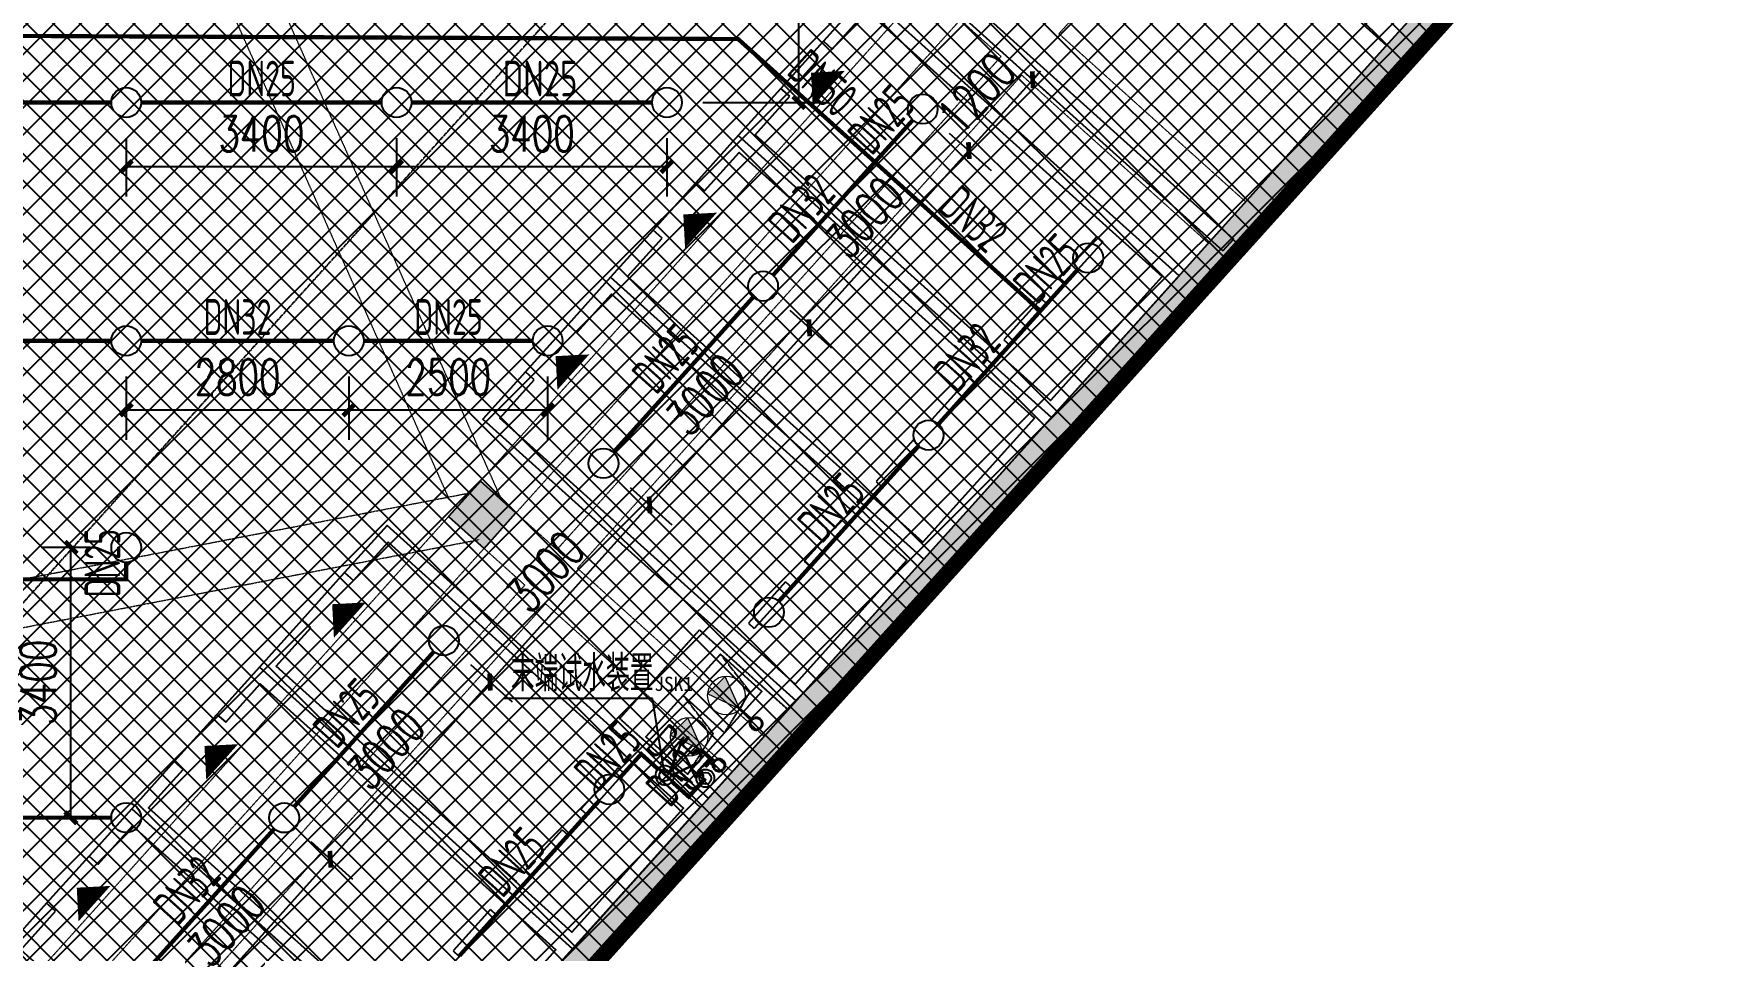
# Model space of a CAD drawing. Extents: x 6824721 to 16538177, y 2478193 to 6665639.
# Drawn here: x 8822050 to 8843236, y 2789532 to 2801067 of the extents above; entities that cross this region are included whole.
import ezdxf

# ---------------------------------------------------------------- set-up
doc = ezdxf.new("R2010")
doc.units = 0
doc.header["$LTSCALE"] = 10
for name, pattern in [('__DASH', [0.35, 0.25, -0.1]), ('DASH', [0.35, 0.25, -0.1]), ('DASHEDX2', [1.5, 1, -0.5]), ('排水', [1.1, 1, -0.1])]:
    doc.linetypes.add(name, pattern=pattern)
for name, color, linetype, lineweight in [('$0$A-PUB_HATCH', 8, 'Continuous', 0), ('GPS-污水', 2, '排水', 40), ('钢梁', 141, 'Continuous', 18)]:
    doc.layers.add(name, color=color, linetype=linetype, lineweight=lineweight)
for name, color, linetype in [('0-wo', 8, 'Continuous'), ('0-绿', 3, 'Continuous'), ('00-停车位', 67, 'Continuous'), ('PUB_HATCH', 8, 'Continuous'), ('S-梁-虚线', 4, 'DASH'), ('W-DIM_喷淋', 3, 'Continuous'), ('W-EQUIP_喷头', 7, 'Continuous'), ('W-PIPE-喷淋中', 6, 'Continuous'), ('W-TEXT_喷淋', 7, 'Continuous'), ('W-TWT_DIM', 3, 'Continuous'), ('W-VALVE_喷淋', 7, 'Continuous'), ('W-VALVE_废水', 7, 'Continuous'), ('WALL', 9, 'Continuous'), ('排水', 224, 'DASHEDX2'), ('集水坑', 4, 'Continuous')]:
    doc.layers.add(name, color=color, linetype=linetype)
doc.styles.add('8B2_02', font='tssdeng.shx', dxfattribs={"width": 0.7, "bigfont": 'TSSDCHN.shx'})
doc.styles.add('_TCH_DIM_T3', font='SIMPLEX', dxfattribs={"width": 0.705882, "bigfont": 'GBCBIG'})
doc.styles.add('_TWT_PIPEDN', font='TSSDENG', dxfattribs={"width": 0.8, "height": 3.5, "bigfont": 'TSSDCHN'})
doc.styles.get("Standard").update_dxf_attribs({"font": 'TSSDENG.shx', "width": 0.7, "bigfont": 'TSSDCHN.shx'})
doc.styles.add('黑体', font='simhei.ttf', dxfattribs={"width": 0.65})
doc.dimstyles.new('_TWT_ARCH&&150', dxfattribs={"dimtxt": 446.25, "dimasz": 150, "dimexe": 375, "dimexo": 450, "dimgap": 189.375, "dimtad": 1, "dimdec": 0, "dimzin": 0, "dimdsep": 46, "dimtxsty": '_TCH_DIM_T3', "dimblk": 'ARCHTICK', "dimcen": 0.09, "dimclrt": 7, "dimazin": 2, "dimtfac": 1, "dimtdec": 0, "dimtix": 1, "dimtmove": 2, "dimatfit": 3, "dimfxl": 0, "dimtolj": 1, "dimtzin": 0, "dimarcsym": 0})

# ---------------------------------------------------------------- blocks, each defined once
blk = doc.blocks.new('车位2400x5300')
at = {"layer": '00-停车位', "color": 251}
for p, q in [((-875, -1000), (-175, -1000)), ((-875, -1100), (-875, -1000)), ((-175, -1100), (-175, -1000)), ((175, -1000), (875, -1000)), ((175, -1100), (175, -1000)), ((875, -1100), (875, -1000)), ((-875, -1100), (-175, -1100)), ((175, -1100), (875, -1100)), ((400, -5300), (-400, -5300))]:
    blk.add_line(p, q, dxfattribs=at)
blk.add_lwpolyline([(400, -5150), (400, -5300), (1200, -5300), (1200, 0), (-1200, 0), (-1200, -5300), (-400, -5300), (-400, -5150), (-1050, -5150), (-1050, -150), (1050, -150), (1050, -5150), (400, -5150)], dxfattribs=at)
blk.add_lwpolyline([(0, -5150, 0, 600, 0), (0, -4850, 600, 600, 0)], format="xyseb", dxfattribs=at)
blk = doc.blocks.new('_FZH')
blk.add_lwpolyline([(-0.5, -0.5), (0.5, -0.5), (0.5, 0.5), (-0.5, 0.5)], close=True)
at = {"layer": 'PUB_HATCH'}
blk.add_solid([(-0.5, -0.5), (0.5, -0.5), (-0.5, 0.5), (0.5, 0.5)], dxfattribs=at)
blk = doc.blocks.new('$SB01_1')
h = blk.add_hatch(color=256)
h.dxf.hatch_style = 1
h.paths.add_polyline_path([(-0.381, -0.323), (0.5, 0), (-0.381, 0.323)])
h.paths.add_polyline_path([(0, 0), (0.002, 0), (0.002, 0.001), (0, 0.001)], flags=24)
h.paths.add_polyline_path([(0, -0.002), (0.003, -0.002), (0.003, -0.001), (0, -0.001)], flags=24)
h.paths.add_polyline_path([(0, -0.003), (0.003, -0.003), (0.003, -0.002), (0, -0.002)], flags=24)
for p, q in [((0.5, 0), (-0.381, 0.323)), ((-0.381, 0.323), (-0.381, -0.323)), ((0.5, 0), (-0.381, -0.323))]:
    blk.add_line(p, q)
blk.add_circle((0, 0), 0.5)
at = {"flags": 1}
for tag, p in [('UNIT', (0, 0)), ('SPEC', (0, -0.002)), ('WHAT', (0, -0.003))]:
    blk.add_attdef(tag, p, '', height=0.001, dxfattribs=at)
blk = doc.blocks.new('人防集水坑')
at = {"layer": 'GPS-污水', "color": 8, "linetype": '排水', "const_width": 35}
for points in [[(307486, 701151), (307284, 701151)], [(307486, 700451), (307284, 700451)]]:
    blk.add_lwpolyline(points, dxfattribs=at)
at = {"layer": 'GPS-污水', "color": 8, "linetype": '排水'}
for centre in [(307561, 701151), (307561, 700451)]:
    blk.add_circle(centre, 75, dxfattribs=at)
at = {"layer": '集水坑', "color": 8, "linetype": 'DASH', "ltscale": 0.5}
blk.add_lwpolyline([(306241, 700051), (306241, 701551), (307741, 701551), (307741, 700051)], close=True, dxfattribs=at)
at = {"layer": '集水坑', "color": 8, "linetype": 'Continuous', "ltscale": 0.5}
for points in [[(306641, 701501), (306641, 700801), (307341, 700801), (307341, 701501)], [(306641, 700801), (306641, 700101), (307341, 700101), (307341, 700801)]]:
    blk.add_lwpolyline(points, close=True, dxfattribs=at)
at = {"layer": '集水坑', "color": 8, "linetype": 'DASH', "ltscale": 0.5}
for points in [[(307341, 700801), (307237, 701397), (306641, 701501)], [(307347, 700101), (307243, 700697), (306647, 700801)]]:
    blk.add_lwpolyline(points, dxfattribs=at)
at = {"layer": '$0$A-PUB_HATCH', "color": 8, "linetype": '排水', "xscale": -480.0000000000002, "yscale": 480.0000000000002, "zscale": 480.0000000000002, "rotation": 176.2535374729293}
for p in [(307045, 701164, 0), (307045, 700464, 0)]:
    blk.add_blockref('$SB01_1', p, dxfattribs=at)
blk = doc.blocks.new('42pk')
at = {"layer": '排水', "color": 8, "linetype": 'DASH'}
for points in [[(531859, 695088, 0, 0, 0), (531911, 694083, 160, 0, 0), (531943, 693484, 0, 0, 0)], [(529195, 692130, 0, 0, 0), (530200, 692182, 160, 0, 0), (530799, 692214, 0, 0, 0)]]:
    blk.add_lwpolyline(points, format="xyseb", dxfattribs=at)
at = {"layer": '集水坑', "color": 8, "linetype": 'Continuous', "rotation": 317.9999999908049}
blk.add_blockref('人防集水坑', (-165060, 376898), dxfattribs=at)
at = {"layer": '0-绿', "color": 8, "linetype": 'DASH', "style": '黑体'}
blk.add_text('JSK1', height=179.2, dxfattribs=at).set_placement((531382, 692569, 0))
blk = doc.blocks.new('jkytk')
at = {"layer": 'WALL', "color": 1, "const_width": 200}
blk.add_lwpolyline([(8498859, 2828327), (8482776, 2828327), (8482776, 2792327), (8498891, 2792327), (8498891, 2783328), (8504550, 2783328), (8512897, 2775813), (8515479, 2778680), (8515479, 2788843), (8565856, 2844792), (8558488, 2851427), (8549989, 2851427), (8549989, 2856072), (8515539, 2856072), (8515539, 2864326), (8498940, 2864325), (8498889, 2828327)], dxfattribs=at)
blk = doc.blocks.new('LIANGMOBAN')
at = {"layer": 'S-梁-虚线', "color": 8, "lineweight": 18}
for p, q in [((1965471, 87092), (1967390, 89223)), ((1958467, 81220), (1955617, 87623)), ((1958305, 81584), (1963784, 87669)), ((1957792, 81263), (1955069, 87378)), ((1958643, 81062), (1964230, 87268)), ((1964743, 86806), (1964267, 87234)), ((1967818, 84979), (1965471, 87092)), ((1964743, 86806), (1959156, 80601)), ((1959416, 80366), (1965003, 86572)), ((1967349, 84459), (1965003, 86572)), ((1946541, 79092), (1958016, 81306)), ((1957795, 81018), (1952175, 74776)), ((1959156, 80601), (1958643, 81062)), ((1946541, 78481), (1958177, 80727)), ((1952621, 74374), (1958241, 80616)), ((1958754, 80155), (1958241, 80616)), ((1961762, 78254), (1959416, 80366)), ((1958754, 80155), (1953134, 73912)), ((1953394, 73678), (1959014, 79921)), ((1961361, 77808), (1959014, 79921))]:
    blk.add_line(p, q, dxfattribs=at)
blk = doc.blocks.new('_ArchTick')
at = {"color": 0, "linetype": 'ByBlock', "const_width": 0.4}
blk.add_lwpolyline([(-0.5, -0.5), (0.5, 0.5)], dxfattribs=at)
blk = doc.blocks.new('*D664')
at = {"layer": 'Defpoints', "color": 0, "transparency": 16777216}
for p in [(8830014, 2803526), (8831674, 2803526), (8830014, 2800201)]:
    blk.add_point(p, dxfattribs=at)
at = {"layer": 'W-TWT_DIM', "color": 0, "lineweight": -2, "transparency": 16777216}
for p, q in [((8830464, 2803526), (8832049, 2803526)), ((8831674, 2800201), (8831674, 2803526)), ((8830464, 2800201), (8832049, 2800201))]:
    blk.add_line(p, q, dxfattribs=at)
at = {"layer": 'W-TWT_DIM', "color": 0, "lineweight": -2, "transparency": 16777216, "xscale": 150, "yscale": 150, "zscale": 150}
for p, rotation in [((8831674, 2803526), 90), ((8831674, 2800201), 270)]:
    blk.add_blockref('_ArchTick', p, dxfattribs=dict(at, rotation=rotation))
at = {"layer": 'W-TWT_DIM', "color": 7, "transparency": 16777216, "insert": (8831262, 2801864), "char_height": 446.2, "attachment_point": 5, "rotation": 90, "style": '_TCH_DIM_T3'}
blk.add_mtext('\\A1;3325', dxfattribs=at)
blk = doc.blocks.new('*D748')
at = {"layer": 'Defpoints', "color": 0, "transparency": 16777216}
for p in [(8822519, 2794601), (8823214, 2794601), (8823214, 2791201)]:
    blk.add_point(p, dxfattribs=at)
at = {"layer": 'W-TWT_DIM', "color": 0, "lineweight": -2, "transparency": 16777216}
for p, q in [((8822764, 2794601), (8822144, 2794601)), ((8822519, 2791201), (8822519, 2794601)), ((8822764, 2791201), (8822144, 2791201))]:
    blk.add_line(p, q, dxfattribs=at)
at = {"layer": 'W-TWT_DIM', "color": 0, "lineweight": -2, "transparency": 16777216, "xscale": 150, "yscale": 150, "zscale": 150}
for p, rotation in [((8822519, 2794601), 90), ((8822519, 2791201), 270)]:
    blk.add_blockref('_ArchTick', p, dxfattribs=dict(at, rotation=rotation))
at = {"layer": 'W-TWT_DIM', "color": 7, "transparency": 16777216, "insert": (8822107, 2792901), "char_height": 446.2, "attachment_point": 5, "rotation": 90, "style": '_TCH_DIM_T3'}
blk.add_mtext('\\A1;3400', dxfattribs=at)
blk = doc.blocks.new('*D812')
at = {"layer": 'Defpoints', "color": 0, "transparency": 16777216}
for p in [(8823214, 2797201), (8826014, 2797201), (8826014, 2796333)]:
    blk.add_point(p, dxfattribs=at)
at = {"layer": 'W-TWT_DIM', "color": 0, "lineweight": -2, "transparency": 16777216}
for p, q in [((8823214, 2796751), (8823214, 2795958)), ((8826014, 2796751), (8826014, 2795958)), ((8823214, 2796333), (8826014, 2796333))]:
    blk.add_line(p, q, dxfattribs=at)
at = {"layer": 'W-TWT_DIM', "color": 0, "lineweight": -2, "transparency": 16777216, "xscale": 150, "yscale": 150, "zscale": 150, "rotation": 180}
blk.add_blockref('_ArchTick', (8823214, 2796333), dxfattribs=at)
at = {"layer": 'W-TWT_DIM', "color": 0, "lineweight": -2, "transparency": 16777216, "xscale": 150, "yscale": 150, "zscale": 150}
blk.add_blockref('_ArchTick', (8826014, 2796333), dxfattribs=at)
at = {"layer": 'W-TWT_DIM', "color": 7, "transparency": 16777216, "insert": (8824614, 2796746), "char_height": 446.2, "attachment_point": 5, "style": '_TCH_DIM_T3'}
blk.add_mtext('\\A1;2800', dxfattribs=at)
blk = doc.blocks.new('*D813')
at = {"layer": 'Defpoints', "color": 0, "transparency": 16777216}
for p in [(8826014, 2797201), (8828514, 2797201), (8828514, 2796333)]:
    blk.add_point(p, dxfattribs=at)
at = {"layer": 'W-TWT_DIM', "color": 0, "lineweight": -2, "transparency": 16777216}
for p, q in [((8826014, 2796751), (8826014, 2795958)), ((8828514, 2796751), (8828514, 2795958)), ((8826014, 2796333), (8828514, 2796333))]:
    blk.add_line(p, q, dxfattribs=at)
at = {"layer": 'W-TWT_DIM', "color": 0, "lineweight": -2, "transparency": 16777216, "xscale": 150, "yscale": 150, "zscale": 150, "rotation": 180}
blk.add_blockref('_ArchTick', (8826014, 2796333), dxfattribs=at)
at = {"layer": 'W-TWT_DIM', "color": 0, "lineweight": -2, "transparency": 16777216, "xscale": 150, "yscale": 150, "zscale": 150}
blk.add_blockref('_ArchTick', (8828514, 2796333), dxfattribs=at)
at = {"layer": 'W-TWT_DIM', "color": 7, "transparency": 16777216, "insert": (8827264, 2796746), "char_height": 446.2, "attachment_point": 5, "style": '_TCH_DIM_T3'}
blk.add_mtext('\\A1;2500', dxfattribs=at)
blk = doc.blocks.new('*D814')
at = {"layer": 'Defpoints', "color": 0, "transparency": 16777216}
for p in [(8823214, 2800201), (8826614, 2800201), (8826614, 2799394)]:
    blk.add_point(p, dxfattribs=at)
at = {"layer": 'W-TWT_DIM', "color": 0, "lineweight": -2, "transparency": 16777216}
for p, q in [((8823214, 2799751), (8823214, 2799019)), ((8826614, 2799751), (8826614, 2799019)), ((8823214, 2799394), (8826614, 2799394))]:
    blk.add_line(p, q, dxfattribs=at)
at = {"layer": 'W-TWT_DIM', "color": 0, "lineweight": -2, "transparency": 16777216, "xscale": 150, "yscale": 150, "zscale": 150, "rotation": 180}
blk.add_blockref('_ArchTick', (8823214, 2799394), dxfattribs=at)
at = {"layer": 'W-TWT_DIM', "color": 0, "lineweight": -2, "transparency": 16777216, "xscale": 150, "yscale": 150, "zscale": 150}
blk.add_blockref('_ArchTick', (8826614, 2799394), dxfattribs=at)
at = {"layer": 'W-TWT_DIM', "color": 7, "transparency": 16777216, "insert": (8824914, 2799806), "char_height": 446.2, "attachment_point": 5, "style": '_TCH_DIM_T3'}
blk.add_mtext('\\A1;3400', dxfattribs=at)
blk = doc.blocks.new('*D815')
at = {"layer": 'Defpoints', "color": 0, "transparency": 16777216}
for p in [(8826614, 2800201), (8830014, 2800201), (8830014, 2799394)]:
    blk.add_point(p, dxfattribs=at)
at = {"layer": 'W-TWT_DIM', "color": 0, "lineweight": -2, "transparency": 16777216}
for p, q in [((8826614, 2799751), (8826614, 2799019)), ((8830014, 2799751), (8830014, 2799019)), ((8826614, 2799394), (8830014, 2799394))]:
    blk.add_line(p, q, dxfattribs=at)
at = {"layer": 'W-TWT_DIM', "color": 0, "lineweight": -2, "transparency": 16777216, "xscale": 150, "yscale": 150, "zscale": 150, "rotation": 180}
blk.add_blockref('_ArchTick', (8826614, 2799394), dxfattribs=at)
at = {"layer": 'W-TWT_DIM', "color": 0, "lineweight": -2, "transparency": 16777216, "xscale": 150, "yscale": 150, "zscale": 150}
blk.add_blockref('_ArchTick', (8830014, 2799394), dxfattribs=at)
at = {"layer": 'W-TWT_DIM', "color": 7, "transparency": 16777216, "insert": (8828314, 2799806), "char_height": 446.2, "attachment_point": 5, "style": '_TCH_DIM_T3'}
blk.add_mtext('\\A1;3400', dxfattribs=at)
blk = doc.blocks.new('*D1332')
at = {"layer": 'Defpoints', "color": 0, "transparency": 16777216}
for p in [(8825201, 2791201), (8825781, 2790678), (8823194, 2788971)]:
    blk.add_point(p, dxfattribs=at)
at = {"layer": 'W-TWT_DIM', "color": 0, "lineweight": -2, "transparency": 16777216}
for p, q in [((8825535, 2790900), (8826060, 2790427)), ((8823774, 2788449), (8825781, 2790678)), ((8823528, 2788670), (8824053, 2788198))]:
    blk.add_line(p, q, dxfattribs=at)
at = {"layer": 'W-TWT_DIM', "color": 0, "lineweight": -2, "transparency": 16777216, "xscale": 150, "yscale": 150, "zscale": 150}
for p, rotation in [((8825781, 2790678), 48.00000000000299), ((8823774, 2788449), 228.000000000003)]:
    blk.add_blockref('_ArchTick', p, dxfattribs=dict(at, rotation=rotation))
at = {"layer": 'W-TWT_DIM', "color": 7, "transparency": 16777216, "insert": (8824471, 2789839), "char_height": 446.2, "attachment_point": 5, "rotation": 48, "style": '_TCH_DIM_T3'}
blk.add_mtext('\\A1;3000', dxfattribs=at)
blk = doc.blocks.new('*D1333')
at = {"layer": 'Defpoints', "color": 0, "transparency": 16777216}
for p in [(8827208, 2793430), (8827789, 2792907), (8825201, 2791201)]:
    blk.add_point(p, dxfattribs=at)
at = {"layer": 'W-TWT_DIM', "color": 0, "lineweight": -2, "transparency": 16777216}
for p, q in [((8827543, 2793129), (8828067, 2792657)), ((8825781, 2790678), (8827789, 2792907)), ((8825535, 2790900), (8826060, 2790427))]:
    blk.add_line(p, q, dxfattribs=at)
at = {"layer": 'W-TWT_DIM', "color": 0, "lineweight": -2, "transparency": 16777216, "xscale": 150, "yscale": 150, "zscale": 150}
for p, rotation in [((8827789, 2792907), 48.00000000002768), ((8825781, 2790678), 228.0000000000277)]:
    blk.add_blockref('_ArchTick', p, dxfattribs=dict(at, rotation=rotation))
at = {"layer": 'W-TWT_DIM', "color": 7, "transparency": 16777216, "insert": (8826479, 2792069), "char_height": 446.2, "attachment_point": 5, "rotation": 48, "style": '_TCH_DIM_T3'}
blk.add_mtext('\\A1;3000', dxfattribs=at)
blk = doc.blocks.new('*D1334')
at = {"layer": 'Defpoints', "color": 0, "transparency": 16777216}
for p in [(8829216, 2795659), (8829796, 2795137), (8827208, 2793430)]:
    blk.add_point(p, dxfattribs=at)
at = {"layer": 'W-TWT_DIM', "color": 0, "lineweight": -2, "transparency": 16777216}
for p, q in [((8829550, 2795358), (8830075, 2794886)), ((8827789, 2792907), (8829796, 2795137)), ((8827543, 2793129), (8828067, 2792657))]:
    blk.add_line(p, q, dxfattribs=at)
at = {"layer": 'W-TWT_DIM', "color": 0, "lineweight": -2, "transparency": 16777216, "xscale": 150, "yscale": 150, "zscale": 150}
for p, rotation in [((8829796, 2795137), 48.00000000000144), ((8827789, 2792907), 228.0000000000014)]:
    blk.add_blockref('_ArchTick', p, dxfattribs=dict(at, rotation=rotation))
at = {"layer": 'W-TWT_DIM', "color": 7, "transparency": 16777216, "insert": (8828486, 2794298), "char_height": 446.2, "attachment_point": 5, "rotation": 48, "style": '_TCH_DIM_T3'}
blk.add_mtext('\\A1;3000', dxfattribs=at)
blk = doc.blocks.new('*D1335')
at = {"layer": 'Defpoints', "color": 0, "transparency": 16777216}
for p in [(8831223, 2797889), (8831804, 2797366), (8829216, 2795659)]:
    blk.add_point(p, dxfattribs=at)
at = {"layer": 'W-TWT_DIM', "color": 0, "lineweight": -2, "transparency": 16777216}
for p, q in [((8831558, 2797588), (8832082, 2797115)), ((8829796, 2795137), (8831804, 2797366)), ((8829550, 2795358), (8830075, 2794886))]:
    blk.add_line(p, q, dxfattribs=at)
at = {"layer": 'W-TWT_DIM', "color": 0, "lineweight": -2, "transparency": 16777216, "xscale": 150, "yscale": 150, "zscale": 150}
for p, rotation in [((8831804, 2797366), 48.00000000002085), ((8829796, 2795137), 228.0000000000208)]:
    blk.add_blockref('_ArchTick', p, dxfattribs=dict(at, rotation=rotation))
at = {"layer": 'W-TWT_DIM', "color": 7, "transparency": 16777216, "insert": (8830493, 2796528), "char_height": 446.2, "attachment_point": 5, "rotation": 48, "style": '_TCH_DIM_T3'}
blk.add_mtext('\\A1;3000', dxfattribs=at)
blk = doc.blocks.new('*D1336')
at = {"layer": 'Defpoints', "color": 0, "transparency": 16777216}
for p in [(8833231, 2800118), (8833811, 2799596), (8831223, 2797889)]:
    blk.add_point(p, dxfattribs=at)
at = {"layer": 'W-TWT_DIM', "color": 0, "lineweight": -2, "transparency": 16777216}
for p, q in [((8833565, 2799817), (8834090, 2799345)), ((8831804, 2797366), (8833811, 2799596)), ((8831558, 2797588), (8832082, 2797115))]:
    blk.add_line(p, q, dxfattribs=at)
at = {"layer": 'W-TWT_DIM', "color": 0, "lineweight": -2, "transparency": 16777216, "xscale": 150, "yscale": 150, "zscale": 150}
for p, rotation in [((8833811, 2799596), 48.00000000003295), ((8831804, 2797366), 228.0000000000329)]:
    blk.add_blockref('_ArchTick', p, dxfattribs=dict(at, rotation=rotation))
at = {"layer": 'W-TWT_DIM', "color": 7, "transparency": 16777216, "insert": (8832501, 2798757), "char_height": 446.2, "attachment_point": 5, "rotation": 48, "style": '_TCH_DIM_T3'}
blk.add_mtext('\\A1;3000', dxfattribs=at)
blk = doc.blocks.new('*D1337')
at = {"layer": 'Defpoints', "color": 0, "transparency": 16777216}
for p in [(8834034, 2801010), (8834614, 2800488), (8833231, 2800118)]:
    blk.add_point(p, dxfattribs=at)
at = {"layer": 'W-TWT_DIM', "color": 0, "lineweight": -2, "transparency": 16777216}
for p, q in [((8834368, 2800709), (8834893, 2800237)), ((8833811, 2799596), (8834614, 2800488)), ((8834614, 2800488), (8834714, 2800599)), ((8833565, 2799817), (8834090, 2799345)), ((8833811, 2799596), (8833711, 2799484))]:
    blk.add_line(p, q, dxfattribs=at)
at = {"layer": 'W-TWT_DIM', "color": 0, "lineweight": -2, "transparency": 16777216, "xscale": 150, "yscale": 150, "zscale": 150}
for p, rotation in [((8834614, 2800488), 227.9999999999979), ((8833811, 2799596), 47.99999999999791)]:
    blk.add_blockref('_ArchTick', p, dxfattribs=dict(at, rotation=rotation))
at = {"layer": 'W-TWT_DIM', "color": 7, "transparency": 16777216, "insert": (8833906, 2800318), "char_height": 446.2, "attachment_point": 5, "rotation": 48, "style": '_TCH_DIM_T3'}
blk.add_mtext('\\A1;1200', dxfattribs=at)
blk = doc.blocks.new('$TwtSys$00000125')
blk.add_circle((0, 0, 0), 1)
blk = doc.blocks.new('$VALVE$00000524')
for p in [(75, 111), (0, 80)]:
    blk.add_line(p, (0, 111))
blk.add_lwpolyline([(-80, 0, 1), (80, 0, 1), (-80, 0, 0.376185)], format="xyb")
blk.add_circle((0, 0), 48)
for p in [(-80, 0), (80, 0)]:
    blk.add_point(p)

msp = doc.modelspace()

# ---------------------------------------------------------------- hatches: boundary and pattern name
h = msp.add_hatch()
h.set_pattern_fill('ANSI37', color=8, scale=150)
h.set_pattern_definition([(45, (8303016.86, 2710265.2), (-168.3798, 168.3798), []), (135, (8303016.86, 2710265.2), (-168.3798, -168.3798), [])])
h.paths.add_polyline_path([(8824414.1, 2949451.5), (8824414.1, 2935151.5), (8842714.1, 2935151.5), (8842714.1, 2879526.5), (8827964.1, 2879526.5), (8827964.1, 2881476.5), (8830839.1, 2881476.5), (8830939.1, 2886876.5), (8804334.6, 2886876.5), (8804142.3, 2820149.7), (8833564.1, 2820152.3), (8833564.1, 2817714.5), (8841204.8, 2810768), (8839163.9, 2808501.4), (8843102.6, 2804955), (8820829.2, 2780217.9), (8820829.2, 2770055.4), (8785124.6, 2730401.5), (8708264.1, 2730401.5), (8708264.1, 2736351.5), (8695014.1, 2750701.5), (8695014.1, 2775001.5), (8703014.1, 2775002.8), (8703014.1, 2949451.5), (8712039.3, 2949451.5)])
at = {"layer": '0-wo'}
for points in [[(8839132.5, 2800994.1), (8839355.5, 2800793.4), (8842634.2, 2804434.8), (8842411.3, 2804635.5)], [(8820529.2, 2780333), (8820829.2, 2780217.9), (8839355.5, 2800793.4), (8839132.5, 2800994.1)]]:
    msp.add_hatch(color=8, dxfattribs=at).paths.add_polyline_path(points)
at = {"layer": 'W-PIPE-喷淋中'}
for points in [[(8830909.2, 2800999.5), (8830909.3, 2801025.8), (8830919.3, 2801025.7)], [(8830909.2, 2800999.5), (8830926.8, 2801019), (8830919.3, 2801025.7)], [(8823214.1, 2794201.5), (8823214.1, 2794175.2), (8823240.3, 2794175.2)], [(8823214.1, 2794201.5), (8823240.3, 2794201.5), (8823240.3, 2794175.2)], [(8829690.7, 2792002.4), (8829671.2, 2792020), (8829688.8, 2792039.5)], [(8829690.7, 2792002.4), (8829708.3, 2792021.9), (8829688.8, 2792039.5)], [(8830288.1, 2791464.5), (8830270.5, 2791445), (8830290, 2791427.4)], [(8830288.1, 2791464.5), (8830307.6, 2791446.9), (8830290, 2791427.4)]]:
    msp.add_hatch(color=256, dxfattribs=at).paths.add_polyline_path(points)

# ---------------------------------------------------------------- linework, layer by layer
at = {"layer": '0-wo', "color": 8}
for p, q in [((8839132.5, 2800994.1), (8842411.3, 2804635.5)), ((8839355.5, 2800793.4), (8842634.2, 2804434.8)), ((8835498.5, 2804131.7), (8839065.6, 2800919.8)), ((8833736.3, 2801277.8), (8837006.1, 2798333.6)), ((8833870.1, 2801426.4), (8837140, 2798482.2)), ((8820529.2, 2780333), (8839132.5, 2800994.1)), ((8820829.2, 2780217.9), (8839355.5, 2800793.4)), ((8837140, 2798482.2), (8837006.1, 2798333.6))]:
    msp.add_line(p, q, dxfattribs=at)
at = {"layer": '0-wo', "color": 8, "linetype": '__DASH', "ltscale": 1.5}
msp.add_lwpolyline([(8813284.6, 2784317.7), (8845393.5, 2819978.2, 0.185339), (8846164.1, 2821985.6), (8846164.1, 2937489)], format="xyb", dxfattribs=at)
at = {"layer": 'W-DIM_喷淋'}
for p, q in [((8829832.2, 2792701.5), (8827960.1, 2792701.5)), ((8829989.4, 2791733.5), (8829832.2, 2792701.5))]:
    msp.add_line(p, q, dxfattribs=at)
at = {"layer": 'W-PIPE-喷淋中', "ltscale": 1.5, "const_width": 52.5}
for points in [[(8830909.2, 2800999.5), (8821689.1, 2801039.1)], [(8832629.4, 2799450.7), (8830909.2, 2800999.5)], [(8823026.6, 2800201.5), (8820151.6, 2800201.5)], [(8826426.6, 2800201.5), (8823401.6, 2800201.5)], [(8829826.6, 2800201.5), (8826814.1, 2800201.5)], [(8832629.4, 2799450.7), (8833105.1, 2799979)], [(8831348.7, 2798028.3), (8832629.4, 2799450.7)], [(8834710.2, 2797577.1), (8832629.4, 2799450.7)], [(8835185.9, 2798105.5), (8834710.2, 2797577.1)], [(8829341.3, 2795798.8), (8831097.7, 2797749.6)], [(8834710.2, 2797577.1), (8833429.5, 2796154.7)], [(8820151.6, 2797201.5), (8823026.6, 2797201.5)], [(8823401.6, 2797201.5), (8825826.6, 2797201.5)], [(8826201.6, 2797201.5), (8828326.6, 2797201.5)], [(8833178.5, 2795876), (8831422.1, 2793925.3)], [(8823214.1, 2794201.5), (8823214.1, 2794414)], [(8820151.6, 2794201.5), (8823214.1, 2794201.5)], [(8825326.5, 2791340), (8827083, 2793290.7)], [(8829690.7, 2792002.4), (8829414.7, 2791695.8)], [(8829690.7, 2792002.4), (8829900.2, 2791813.7)], [(8830497.2, 2791696.7), (8830288.1, 2791464.5)], [(8830078.6, 2791653.2), (8830288.1, 2791464.5)], [(8829163.8, 2791417.2), (8827407.3, 2789466.4)], [(8820151.6, 2791201.5), (8823026.6, 2791201.5)], [(8823319.1, 2789110.5), (8825075.6, 2791061.3)]]:
    msp.add_lwpolyline(points, dxfattribs=at)
at = {"layer": 'W-VALVE_废水'}
for radius in [112.5, 75]:
    msp.add_circle((8830497.2, 2791696.7), radius, dxfattribs=at)

# ---------------------------------------------------------------- block references
msp.add_blockref('jkytk', (305383.7, -8645.8))
at = {"layer": '0-wo'}
msp.add_blockref('42pk', (8298472.7, 2100226.9), dxfattribs=at)
at = {"layer": '0-wo', "color": 8, "rotation": 228.0000000141129}
for p in [(8835653.1, 2797129.8), (8834047.1, 2795346.2), (8832441.2, 2793562.7), (8829630.9, 2790441.5), (8828025, 2788657.9), (8826419.1, 2786874.4)]:
    msp.add_blockref('车位2400x5300', p, dxfattribs=at)
at = {"layer": '0-wo', "color": 8, "xscale": 600.0000000000256, "yscale": 600.0000000000256, "zscale": 600.0000000000256, "rotation": 47.99999999999824}
msp.add_blockref('_FZH', (8827691.9, 2795013.2), dxfattribs=at)
at = {"layer": 'W-EQUIP_喷头', "xscale": 187.5, "yscale": 187.5, "zscale": 187.5}
for p in [(8823214.1, 2800201.5), (8826614.1, 2800201.5), (8830014.1, 2800201.5), (8833230.6, 2800118.4), (8835311.4, 2798244.8), (8831223.2, 2797888.9), (8823214.1, 2797201.5), (8826014.1, 2797201.5), (8828514.1, 2797201.5), (8833304, 2796015.4), (8829215.8, 2795659.5), (8823214.1, 2794601.5), (8831296.6, 2793785.9), (8827208.4, 2793430.1), (8829289.2, 2791556.5), (8823214.1, 2791201.5), (8825201, 2791200.6)]:
    msp.add_blockref('$TwtSys$00000125', p, dxfattribs=at)
at = {"layer": 'W-VALVE_喷淋', "xscale": 1.5, "yscale": 1.5, "zscale": 1.5, "rotation": 318.0000000000617}
msp.add_blockref('$VALVE$00000524', (8829989.4, 2791733.5), dxfattribs=at)
at = {"layer": '钢梁', "color": 6}
msp.add_blockref('LIANGMOBAN', (6869472.7, 2713973), dxfattribs=at)

# ---------------------------------------------------------------- texts
at = {"layer": 'W-DIM_喷淋', "color": 7, "style": '8B2_02', "width": 0.7}
msp.add_text('末端试水装置', height=450, dxfattribs=at).set_placement((8828050.1, 2792791.5))
at = {"layer": 'W-TEXT_喷淋', "style": '_TWT_PIPEDN', "width": 0.64}
for s, rotation, p in [('DN50', 318, (8831502.6, 2800566.2)), ('DN25', 48, (8832588.9, 2799517.8)), ('DN32', 48, (8831585.2, 2798403.1)), ('DN32', 318, (8833403.1, 2798855)), ('DN25', 48, (8834669.7, 2797644.2)), ('DN25', 48, (8829878.4, 2796507.5)), ('DN32', 48, (8833666, 2796529.5)), ('DN25', 48, (8831959.2, 2794633.9)), ('DN25', 90, (8823139.1, 2793975)), ('DN25', 48, (8825863.6, 2792048.6)), ('DN25', 48, (8829148.9, 2791512.7)), ('DN25', 318, (8829722.6, 2792074.5)), ('DN25', 48, (8830051.5, 2791313.9)), ('DN25', 48, (8827944.4, 2790175)), ('DN32', 48, (8823856.2, 2789819.2))]:
    msp.add_text(s, height=450, rotation=rotation, dxfattribs=at).set_placement(p)
at = {"layer": 'W-TEXT_喷淋'}
for s, style, width, p in [('DN25', '_TWT_PIPEDN', 0.64, (8824487.6, 2800276.5)), ('DN25', '8B2_02', 0.7, (8827947.6, 2800276.5)), ('DN32', '_TWT_PIPEDN', 0.64, (8824187.6, 2797276.5)), ('DN25', '_TWT_PIPEDN', 0.64, (8826837.6, 2797276.5))]:
    msp.add_text(s, height=450, dxfattribs=dict(at, style=style, width=width)).set_placement(p)

# ---------------------------------------------------------------- dimensions: what is measured, and where the dimension line sits
at = {"layer": 'W-TWT_DIM'}
for p1, p2, distance, picture, middle in [((8830014.1, 2800201.5), (8830014.1, 2803526.5), -1660.1, '*D664', (8831261.7, 2801864)), ((8833230.6, 2800118.4), (8834033.5, 2801010.1), -781, '*D1337', (8833905.9, 2800317.7)), ((8823214.1, 2800201.5), (8826614.1, 2800201.5), -807.9, '*D814', (8824914.1, 2799806.1)), ((8826614.1, 2800201.5), (8830014.1, 2800201.5), -807.9, '*D815', (8828314.1, 2799806.1)), ((8831223.2, 2797888.9), (8833230.6, 2800118.4), -781, '*D1336', (8832500.7, 2798757.1)), ((8829215.8, 2795659.5), (8831223.2, 2797888.9), -781, '*D1335', (8830493.3, 2796527.6)), ((8823214.1, 2797201.5), (8826014.1, 2797201.5), -868.1, '*D812', (8824614.1, 2796745.9)), ((8826014.1, 2797201.5), (8828514.1, 2797201.5), -868.1, '*D813', (8827264.1, 2796745.9)), ((8827208.4, 2793430.1), (8829215.8, 2795659.5), -781, '*D1334', (8828486, 2794298.2)), ((8823214.1, 2791201.5), (8823214.1, 2794601.5), 694.9, '*D748', (8822106.6, 2792901.5)), ((8825201, 2791200.6), (8827208.4, 2793430.1), -781, '*D1333', (8826478.6, 2792068.8)), ((8823193.6, 2788971.2), (8825201, 2791200.6), -781, '*D1332', (8824471.2, 2789839.3))]:
    dim = msp.add_aligned_dim(p1=p1, p2=p2, distance=distance, dimstyle='_TWT_ARCH&&150', dxfattribs=at)
    dim.commit()
    dim.dimension.update_dxf_attribs({"geometry": picture, "text_midpoint": middle})

doc.saveas('drawing.dxf')
